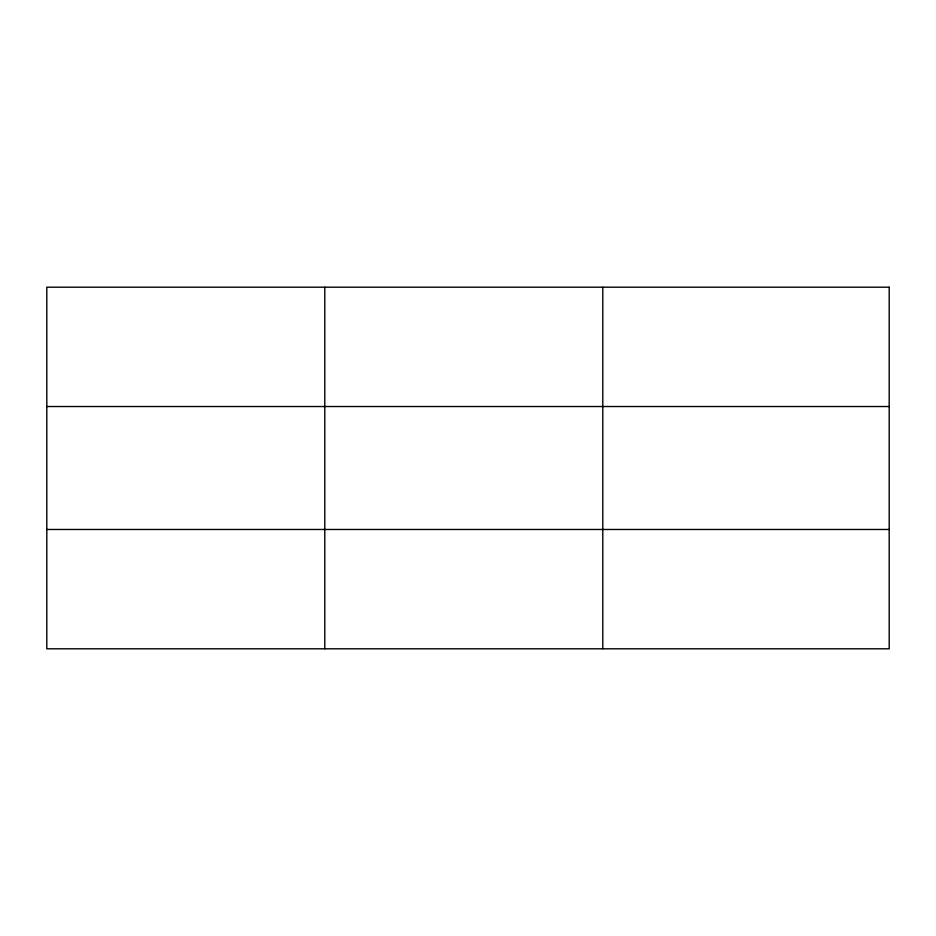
<?xml version="1.0" encoding="UTF-8"?>
<svg xmlns="http://www.w3.org/2000/svg" width="936" height="936" viewBox="0 0 936 936"><rect width="100%" height="100%" fill="white"/><g stroke="black" fill="none" stroke-linecap="round" stroke-linejoin="round"><path stroke-width="1.4" d="M324.792 648.8L324.792 287.2M602.784 648.8L602.784 287.2M46.8 406.528L889.2 406.528M46.8 529.472L889.2 529.472M889.2 287.2L889.2 648.8L46.8 648.8L46.8 287.2L889.2 287.2"/></g></svg>
